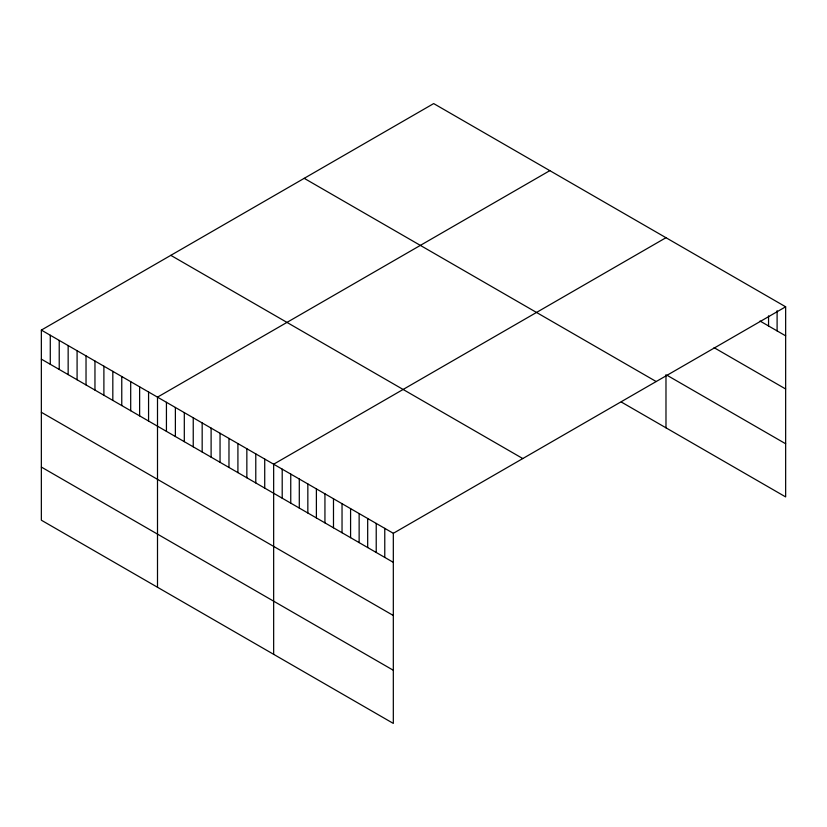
<?xml version="1.0" encoding="UTF-8"?>
<svg xmlns="http://www.w3.org/2000/svg" width="827" height="827" viewBox="0 0 827 827"><rect width="100%" height="100%" fill="white"/><g stroke="black" fill="none" stroke-linecap="round" stroke-linejoin="round"><path stroke-width="1.24" d="M41.35 330.087L393.321 533.301L393.321 723.418L41.35 520.204L41.35 330.087L433.679 103.582L785.65 306.796L785.65 496.913L621.304 402.025M549.831 170.641L157.502 397.146L157.502 587.263M665.983 237.7L273.654 464.205L273.654 654.322M393.321 533.301L785.65 306.796M760.003 321.031L785.65 335.834M714.063 347.66L785.65 388.99M667.048 375.282L785.65 443.758M304.212 178.332L656.183 381.536M170.817 255.347L522.788 458.551M41.35 359.135L393.321 562.35M41.35 412.291L393.321 615.495M41.35 467.059L393.321 670.263M777.101 310.694L777.101 330.903M768.552 315.862L768.552 325.972M665.983 374.662L665.983 427.817M384.772 528.36L384.772 557.408M376.223 523.429L376.223 552.477M367.684 518.498L367.684 547.536M359.135 513.557L359.135 542.605M350.586 508.626L350.586 537.674M342.037 503.684L342.037 532.733M333.488 498.753L333.488 527.802M324.939 493.822L324.939 522.86M316.39 488.881L316.39 517.929M307.84 483.95L307.84 512.998M299.291 479.009L299.291 508.057M290.753 474.078L290.753 503.126M282.203 469.147L282.203 498.185M264.723 459.047L264.723 488.095M255.781 453.889L255.781 482.937M246.849 448.73L246.849 477.779M237.918 443.572L237.918 472.62M228.976 438.413L228.976 467.462M220.044 433.255L220.044 462.303M211.112 428.097L211.112 457.145M202.17 422.938L202.17 451.987M193.239 417.78L193.239 446.828M184.307 412.621L184.307 441.67M175.376 407.463L175.376 436.511M166.434 402.304L166.434 431.353M148.571 391.988L148.571 421.036M139.629 386.829L139.629 415.878M130.697 381.671L130.697 410.719M121.765 376.512L121.765 405.561M112.823 371.354L112.823 400.402M103.892 366.196L103.892 395.244M94.96 361.037L94.96 390.086M86.029 355.879L86.029 384.927M77.087 350.72L77.087 379.769M68.155 345.562L68.155 374.61M59.224 340.404L59.224 369.452M50.282 335.245L50.282 364.293"/></g></svg>
